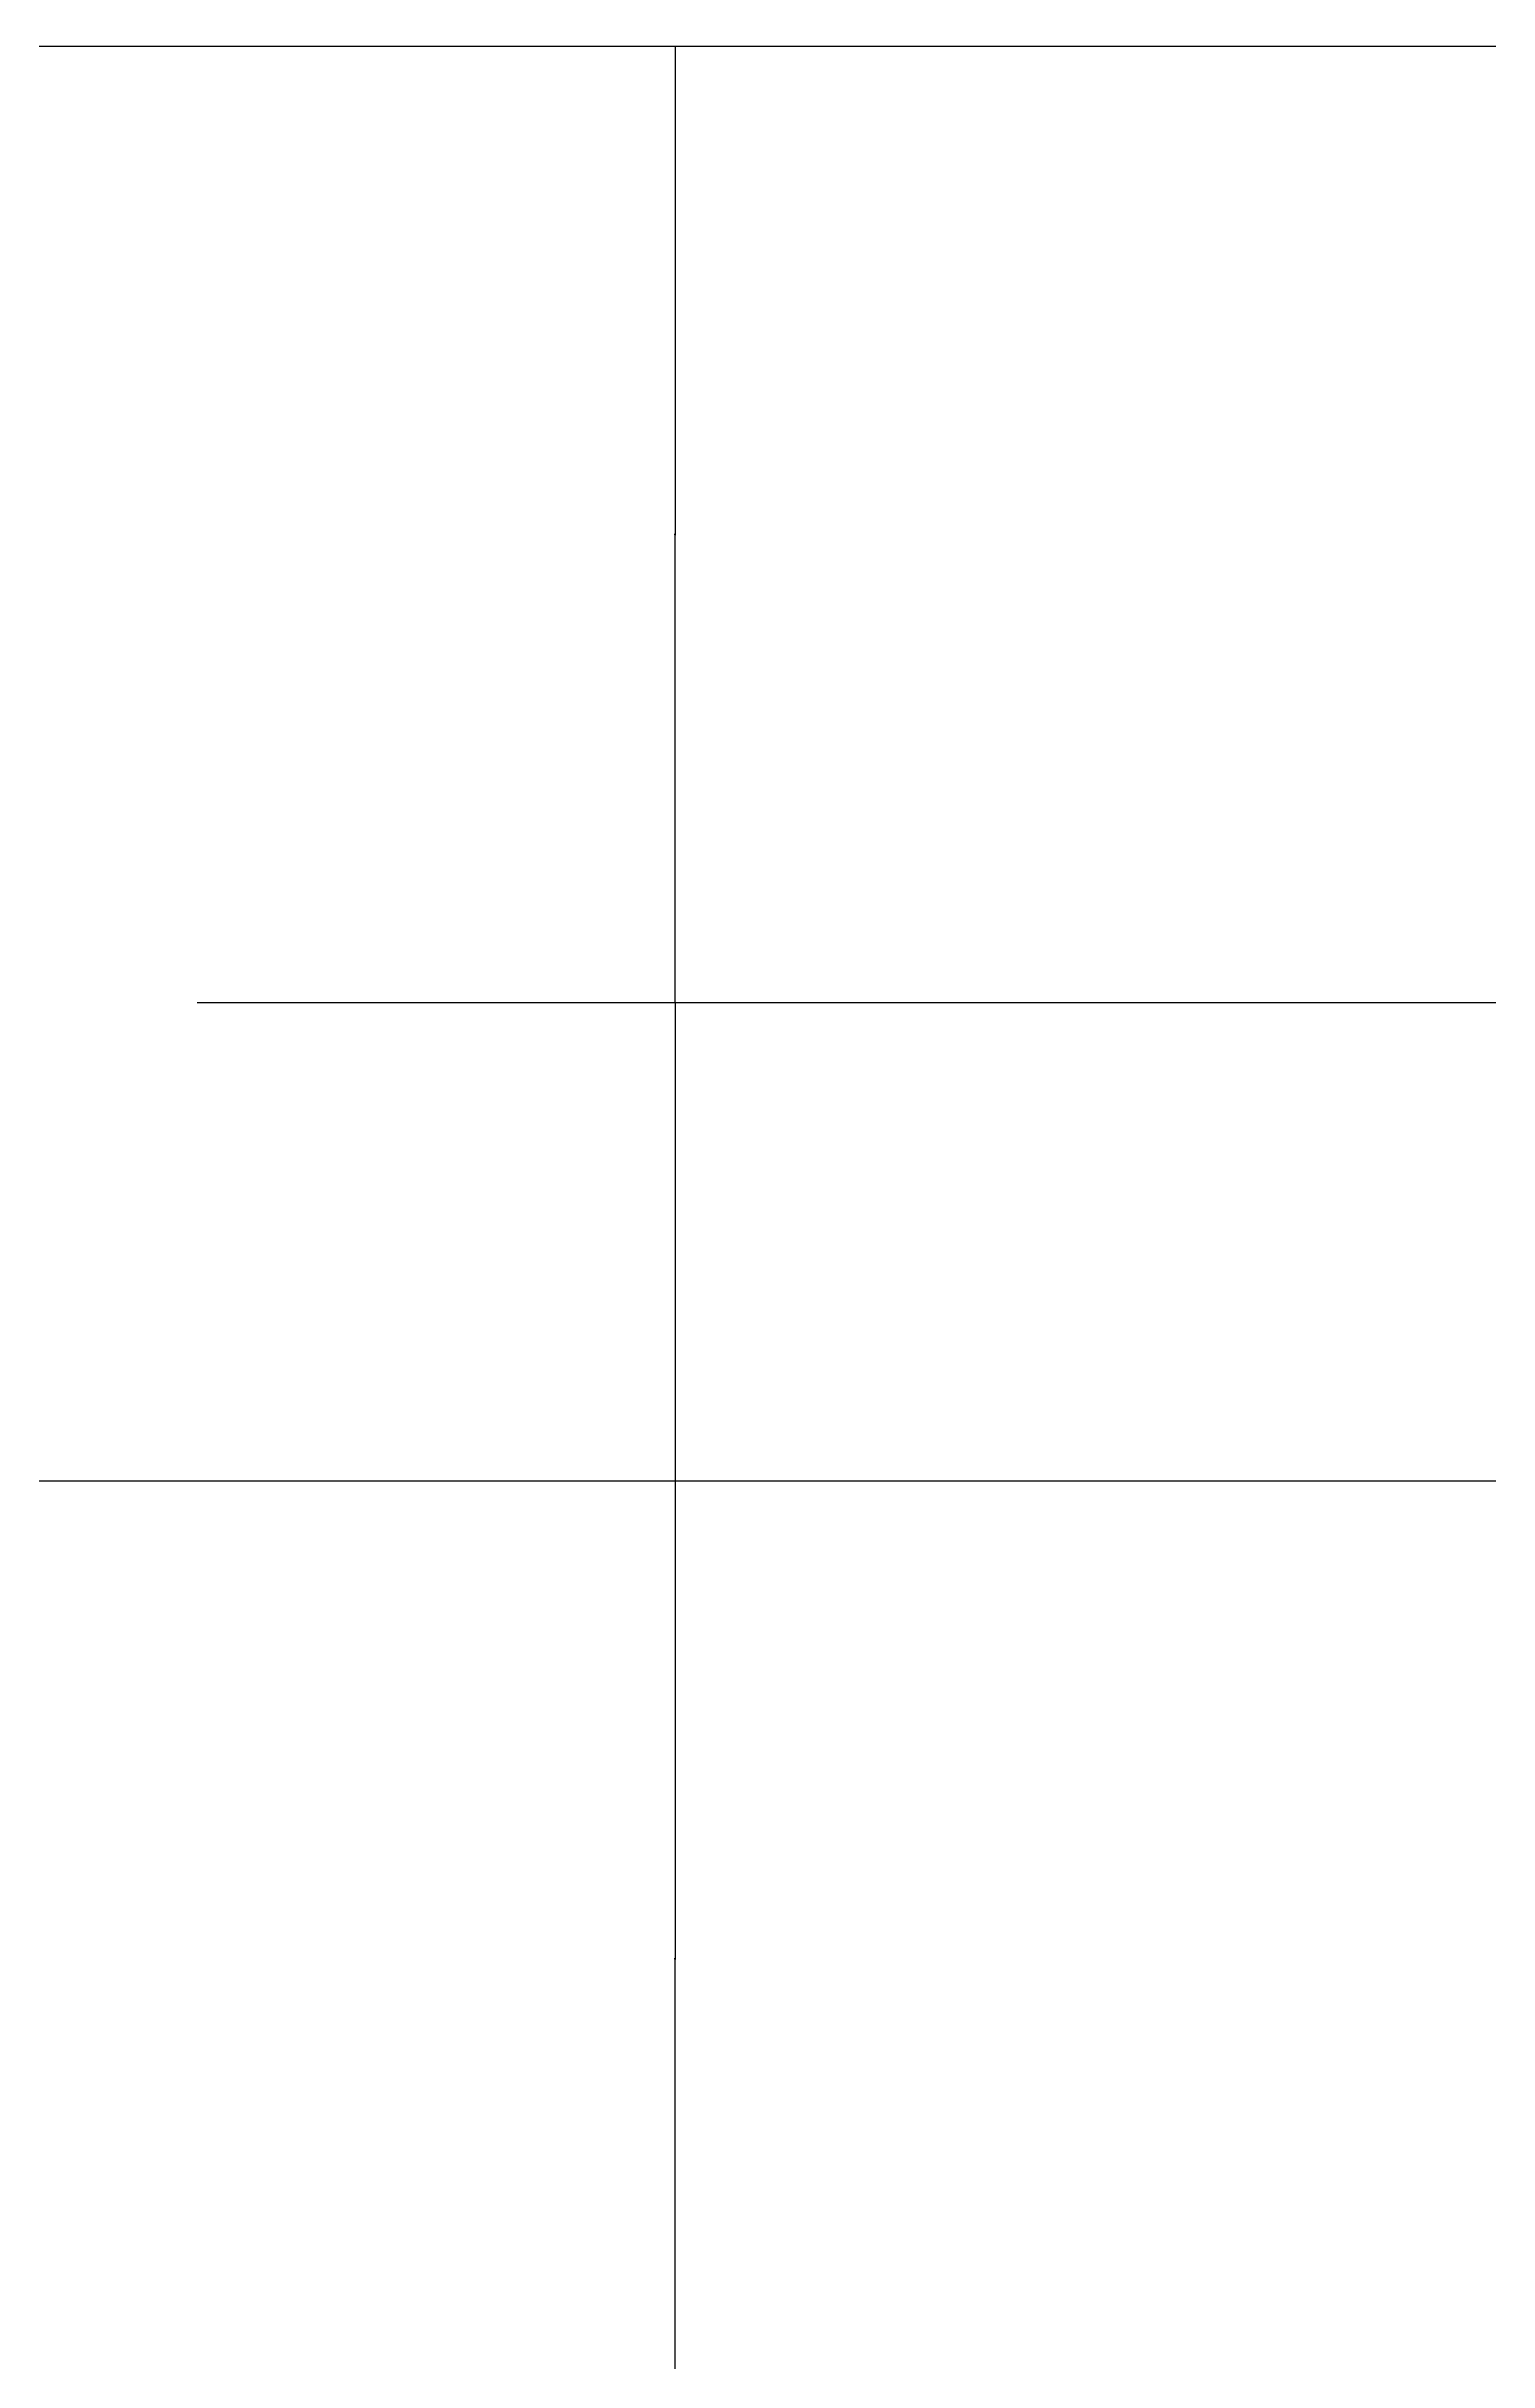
# Model space of a CAD drawing. Header units: metres. Extents: x 338339 to 1133840, y -479113 to 96125.
# Drawn here: x 391892 to 392797, y -202414 to -200961 of the extents above; entities that cross this region are included whole.
import ezdxf

# ---------------------------------------------------------------- set-up
doc = ezdxf.new("R2010")
doc.units = ezdxf.units.M
doc.layers.add('AXIS', color=3, linetype='Continuous')
doc.layers.add('PUB_DIM', color=3, linetype='Continuous')
doc.dimstyles.get("Standard").update_dxf_attribs({"dimtxt": 2.5, "dimasz": 2.5, "dimexe": 1.25, "dimexo": 0.625, "dimtad": 1, "dimcen": 2.5, "dimazin": 3, "dimtfac": 1, "dimtmove": 0, "dimatfit": 3})

# ---------------------------------------------------------------- blocks, each defined once
blk = doc.blocks.new('*D298')
for p, q in [((392286.2, -201561.05), (392286.2, -202161.05)), ((392285.95, -202161.05), (392285.7, -202161.05)), ((392286.2, -202761.05), (392286.2, -202161.05)), ((392286.2, -202161.05), (392286.2, -202161.05)), ((392286.45, -202161.05), (392286.7, -202161.05))]:
    blk.add_line(p, q)
at = {"layer": 'Defpoints'}
for p in [(392286.2, -201561.05), (392286.2, -202161.05), (392286.2, -202761.05)]:
    blk.add_point(p, dxfattribs=at)
at = {"layer": 'PUB_DIM', "insert": (392286.2, -202159.925), "char_height": 1, "attachment_point": 5}
blk.add_mtext('0', dxfattribs=at)
blk = doc.blocks.new('*D300')
for p, q in [((392286.2, -200961.05), (392286.2, -201267.29)), ((392285.95, -201267.29), (392285.7, -201267.29)), ((392286.2, -201561.05), (392286.2, -201267.29)), ((392286.2, -201267.29), (392286.2, -201267.29)), ((392286.45, -201267.29), (392286.7, -201267.29))]:
    blk.add_line(p, q)
at = {"layer": 'Defpoints'}
for p in [(392286.2, -200961.05), (392286.2, -201267.29), (392286.2, -201561.05)]:
    blk.add_point(p, dxfattribs=at)
at = {"layer": 'PUB_DIM', "insert": (392286.2, -201266.165), "char_height": 1, "attachment_point": 5}
blk.add_mtext('0', dxfattribs=at)

msp = doc.modelspace()

# ---------------------------------------------------------------- linework, layer by layer
at = {"layer": 'AXIS'}
for p, q in [((389686.2, -200961.05), (393686.2, -200961.05)), ((391986.2, -201561.05), (393686.2, -201561.05)), ((389686.2, -201861.05), (393686.2, -201861.05))]:
    msp.add_line(p, q, dxfattribs=at)

# ---------------------------------------------------------------- dimensions: what is measured, and where the dimension line sits
at = {"layer": 'PUB_DIM'}
for base, p1, p2, picture, middle in [((392286.2, -201267.29), (392286.2, -201561.05), (392286.2, -200961.05), '*D300', (392286.2, -201266.165)), ((392286.2, -202161.05), (392286.2, -202761.05), (392286.2, -201561.05), '*D298', (392286.2, -202159.925))]:
    dim = msp.add_linear_dim(base=base, p1=p1, p2=p2, dimstyle='Standard', dxfattribs=at)
    dim.commit()
    dim.dimension.update_dxf_attribs({"geometry": picture, "text_midpoint": middle})

doc.saveas('drawing.dxf')
